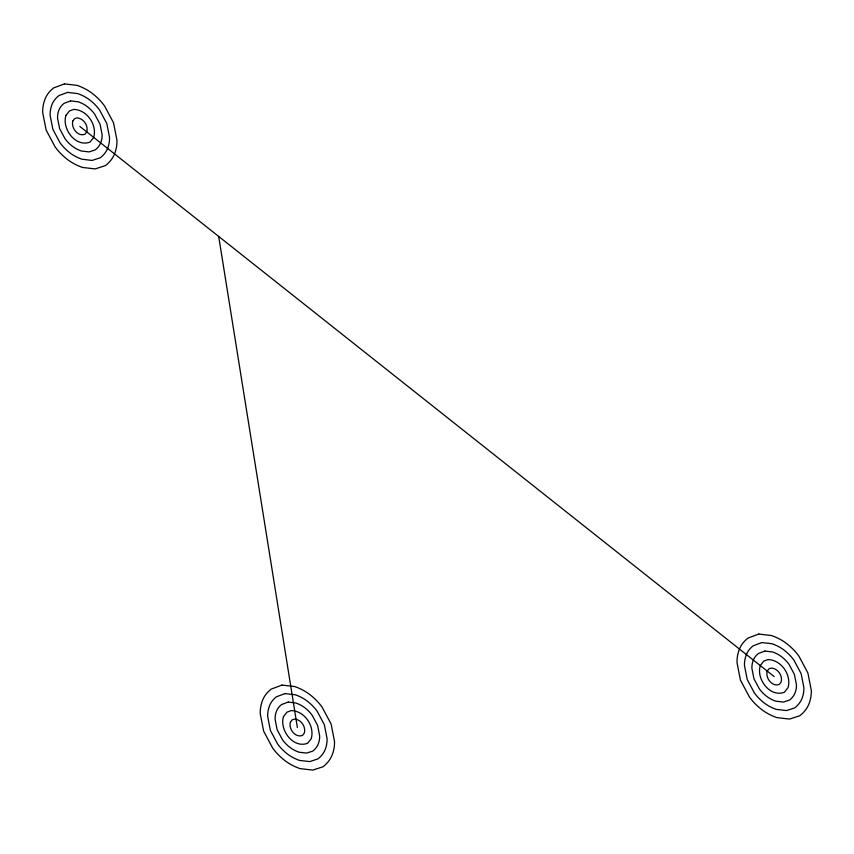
<?xml version="1.0" encoding="UTF-8"?>
<svg xmlns="http://www.w3.org/2000/svg" width="854" height="854" viewBox="0 0 854 854"><rect width="100%" height="100%" fill="white"/><g stroke="black" fill="none" stroke-linecap="round" stroke-linejoin="round"><path stroke-width="1.28" d="M79.828 126.413L774.172 676.571M218.688 236.441L297.384 727.587M65.939 115.407C61.691 128.805 75.611 147.657 90.076 142.084L93.716 137.419C97.313 124.833 86.98 109.675 73.668 109.408L69.366 111.02L65.939 115.407M72.878 120.916C70.765 127.609 77.714 137.035 84.952 134.249L86.766 131.911C88.57 125.623 83.404 118.044 76.753 117.905L74.597 118.717L72.878 120.916M283.496 716.581C279.247 729.978 293.168 748.83 307.632 743.258L311.262 738.593C314.87 726.007 304.536 710.848 291.225 710.581L286.912 712.193L283.496 716.581M290.435 722.089C288.31 728.782 295.27 738.208 302.508 735.422L304.323 733.084C306.127 726.797 300.96 719.217 294.299 719.089L292.143 719.89L290.435 722.089M760.284 665.565C756.036 678.962 769.956 697.814 784.431 692.231L788.061 687.566C791.669 674.991 781.325 659.832 768.024 659.566L763.711 661.167L760.284 665.565M767.234 671.063C765.109 677.766 772.069 687.192 779.296 684.406L781.122 682.068C782.915 675.781 777.748 668.202 771.098 668.063L768.942 668.863L767.234 671.063M64.445 83.905L53.663 87.919A44.333 30.968 8.9 0 0 45.113 98.904A69.43 48.497 8.9 0 0 42.7 112.653L46.116 130.021L55.051 146.792A69.43 48.497 8.9 0 0 66.868 159.025A44.333 30.968 8.9 0 0 82.432 167.427L95.21 168.921L105.458 165.58A47.077 32.879 8.9 0 0 114.543 153.923A69.43 48.497 8.9 0 0 116.955 140.173L113.539 122.805L104.604 106.035A69.43 48.497 8.9 0 0 92.787 93.801A44.333 30.968 8.9 0 0 77.223 85.4L64.445 83.905M67.519 92.403L58.894 95.616A35.462 24.766 8.9 0 0 52.051 104.401A55.542 38.793 8.9 0 0 50.13 115.407L52.852 129.296L60.004 142.714A55.542 38.793 8.9 0 0 69.462 152.503A35.462 24.766 8.9 0 0 81.909 159.218L92.136 160.424L100.334 157.744A37.661 26.303 8.9 0 0 107.604 148.415A55.542 38.793 8.9 0 0 109.525 137.419L106.803 123.531L99.64 110.113A55.542 38.793 8.9 0 0 90.193 100.324A35.462 24.766 8.9 0 0 77.735 93.598L67.519 92.403M70.594 100.911L64.125 103.313A26.602 18.574 8.9 0 0 59.001 109.91A41.665 29.1 8.9 0 0 57.549 118.162L59.599 128.58L64.968 138.636A41.665 29.1 8.9 0 0 72.046 145.981A26.602 18.574 8.9 0 0 81.386 151.019L89.062 151.916L95.21 149.92A28.246 19.727 8.9 0 0 100.655 142.917A41.665 29.1 8.9 0 0 102.106 134.665L100.057 124.246L94.687 114.18A41.665 29.1 8.9 0 0 87.599 106.846A26.602 18.574 8.9 0 0 78.258 101.807L70.594 100.911M282.001 685.079L271.22 689.093A44.333 30.968 8.9 0 0 262.658 700.077A69.43 48.497 8.9 0 0 260.256 713.827L263.662 731.195L272.607 747.965A69.43 48.497 8.9 0 0 284.414 760.199A44.333 30.968 8.9 0 0 299.989 768.6L312.767 770.094L323.015 766.764A47.077 32.879 8.9 0 0 332.099 755.096A69.43 48.497 8.9 0 0 334.501 741.347L331.096 723.978L322.15 707.208A69.43 48.497 8.9 0 0 310.344 694.975A44.333 30.968 8.9 0 0 294.769 686.573L282.001 685.079M285.076 693.576L276.45 696.789A35.462 24.766 8.9 0 0 269.608 705.585A55.542 38.793 8.9 0 0 267.676 716.581L270.408 730.469L277.561 743.887A55.542 38.793 8.9 0 0 287.008 753.676A35.462 24.766 8.9 0 0 299.466 760.402L309.682 761.597L317.891 758.928A37.661 26.303 8.9 0 0 325.15 749.598A55.542 38.793 8.9 0 0 327.082 738.593L324.349 724.704L317.197 711.286A55.542 38.793 8.9 0 0 307.75 701.497A35.462 24.766 8.9 0 0 295.292 694.782L285.076 693.576M288.15 702.084L281.681 704.497A26.602 18.574 8.9 0 0 276.547 711.083A41.665 29.1 8.9 0 0 275.105 719.335L277.155 729.754L282.514 739.82A41.665 29.1 8.9 0 0 289.602 747.154A26.602 18.574 8.9 0 0 298.943 752.193L306.607 753.089L312.756 751.093A28.246 19.727 8.9 0 0 318.211 744.09A41.665 29.1 8.9 0 0 319.652 735.838L317.613 725.42L312.244 715.364A41.665 29.1 8.9 0 0 305.156 708.019A26.602 18.574 8.9 0 0 295.815 702.981L288.15 702.084M758.79 634.052L748.008 638.077A44.333 30.968 8.9 0 0 739.457 649.061A69.43 48.497 8.9 0 0 737.045 662.811L740.461 680.179L749.396 696.949A69.43 48.497 8.9 0 0 761.213 709.172A44.333 30.968 8.9 0 0 776.777 717.584L789.555 719.079L799.803 715.737A47.077 32.879 8.9 0 0 808.887 704.07A69.43 48.497 8.9 0 0 811.3 690.32L807.884 672.963L798.949 656.182A69.43 48.497 8.9 0 0 787.132 643.959A44.333 30.968 8.9 0 0 771.568 635.557L758.79 634.052M761.864 642.56L753.239 645.773A35.462 24.766 8.9 0 0 746.396 654.559A55.542 38.793 8.9 0 0 744.474 665.565L747.197 679.453L754.36 692.872A55.542 38.793 8.9 0 0 763.807 702.65A35.462 24.766 8.9 0 0 776.265 709.375L786.481 710.571L794.679 707.902A37.661 26.303 8.9 0 0 801.949 698.572A55.542 38.793 8.9 0 0 803.87 687.577L801.148 673.678L793.996 660.259A55.542 38.793 8.9 0 0 784.538 650.481A35.462 24.766 8.9 0 0 772.091 643.756L761.864 642.56M764.938 651.058L758.48 653.47A26.602 18.574 8.9 0 0 753.345 660.067A41.665 29.1 8.9 0 0 751.894 668.308L753.943 678.727L759.313 688.794A41.665 29.1 8.9 0 0 766.401 696.138A26.602 18.574 8.9 0 0 775.742 701.177L783.406 702.073L789.555 700.066A28.246 19.727 8.9 0 0 794.999 693.074A41.665 29.1 8.9 0 0 796.451 684.823L794.401 674.404L789.032 664.337A41.665 29.1 8.9 0 0 781.954 657.004A26.602 18.574 8.9 0 0 772.614 651.965L764.938 651.058"/></g></svg>
